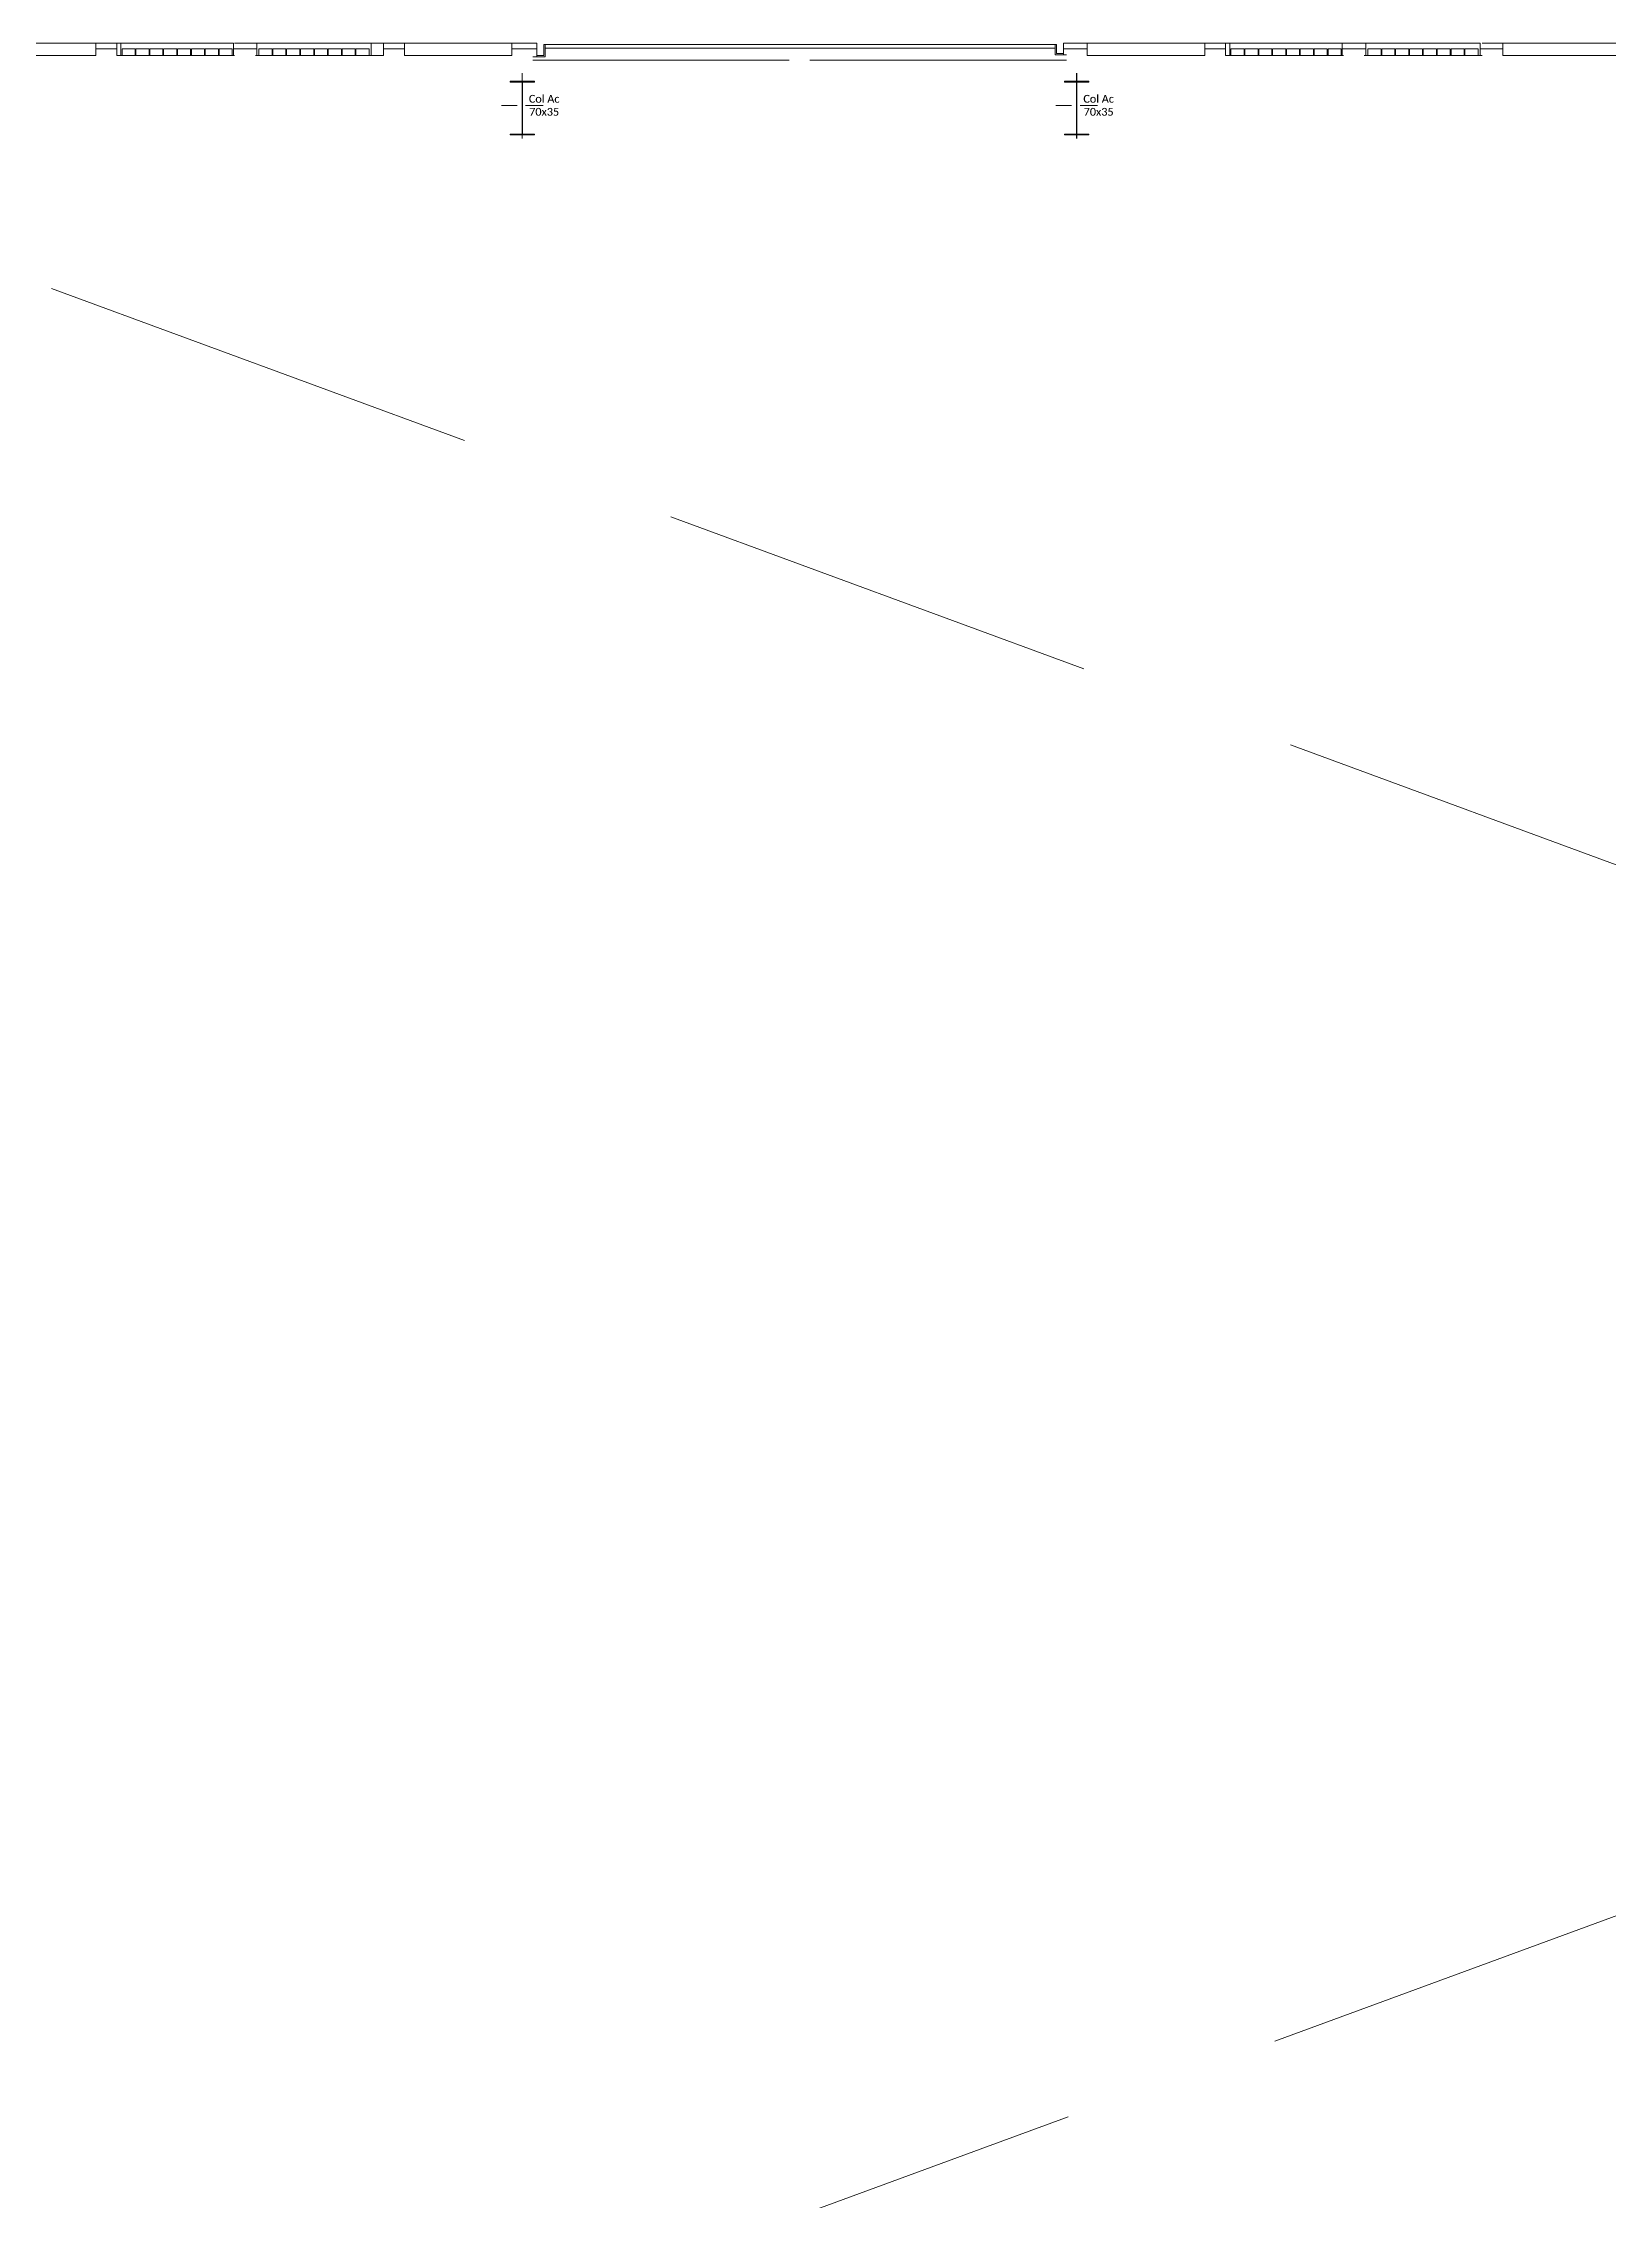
# Model space of a CAD drawing. Header units: millimetres. Extents: x 14 to 290, y 66 to 213.
# Drawn here: x 189.92 to 212.51, y 178.15 to 209.29 of the extents above; entities that cross this region are included whole.
import ezdxf

# ---------------------------------------------------------------- set-up
doc = ezdxf.new("R2010")
doc.units = ezdxf.units.MM
doc.linetypes.add('HIDDEN', pattern=[9.525, 6.35, -3.175])
doc.linetypes.add('OCASA_TODAS_r08$0$HIDDEN', pattern=[0.375, 0.25, -0.125])
for name, color, linetype, lineweight in [('OCASA_TODAS_r08$0$00-', 252, 'Continuous', 15), ('OCASA_TODAS_r08$0$CERRAMIENTO CHAPA', 252, 'Continuous', 20), ('OCASA_TODAS_r08$0$COLUMNAS ACERO', 252, 'Continuous', 20), ('OCASA_TODAS_r08$0$DESCRIP COLUMNAS', 252, 'Continuous', 20), ('OCASA_TODAS_r08$0$EJES COL FE', 252, 'Continuous', 20), ('OCASA_TODAS_r08$0$LINEA_DE_PROYECCION', 252, 'HIDDEN', 15), ('OCASA_TODAS_r08$0$MURO BLOQUE CEMENTO 18', 252, 'Continuous', 20), ('OCASA_TODAS_r08$0$MURO BLOQUE CEMENTO 8', 252, 'Continuous', 20), ('OCASA_TODAS_r08$0$MURO LADRILLO VIDRIO', 252, 'Continuous', 20)]:
    doc.layers.add(name, color=color, linetype=linetype, lineweight=lineweight)
doc.styles.add('OCASA_TODAS_r08$0$Standard', font='txt')

# ---------------------------------------------------------------- blocks, each defined once
blk = doc.blocks.new('OCASA_TODAS_r08$0$COL ACERO 75 X 50')
at = {"layer": 'OCASA_TODAS_r08$0$EJES COL FE', "color": 252, "linetype": 'OCASA_TODAS_r08$0$HIDDEN'}
for p, q in [((104.763401, -684.220664, -0.572955), (104.763401, -683.620664, -0.572955)), ((105.229249, -683.920664, -0.572955), (104.288401, -683.920664, -0.572955))]:
    blk.add_line(p, q, dxfattribs=at)
at = {"layer": 'OCASA_TODAS_r08$0$DESCRIP COLUMNAS', "insert": (104.916559, -683.868448, -0.372955), "char_height": 0.1125, "attachment_point": 1, "rotation": 270, "style": 'OCASA_TODAS_r08$0$Standard'}
blk.add_mtext_dynamic_manual_height_columns('\\pxqc;{\\fCalibri Light|b0|i0|c0|p34;Col Ac \\P70x35}', width=0.737699, gutter_width=12.5, heights=[0], dxfattribs=at)
blk = doc.blocks.new('OCASA_TODAS_r08$0$Columna nave 1')
at = {"layer": 'OCASA_TODAS_r08$0$00-', "color": 4}
for points in [[(-175, 374.798322), (175, 374.798322), (175, 387.498322), (-175, 387.498322)], [(-3.2, -374.801678), (3.2, -374.801678), (3.2, 374.798322), (-3.2, 374.798322)], [(-175, -387.498322), (175, -387.498322), (175, -374.798322), (-175, -374.798322)]]:
    blk.add_lwpolyline(points, close=True, dxfattribs=at)

msp = doc.modelspace()

# ---------------------------------------------------------------- linework, layer by layer
at = {"layer": 'OCASA_TODAS_r08$0$CERRAMIENTO CHAPA'}
for p, q in [((197.138, 209.272), (204.538, 209.272)), ((196.979, 209.045), (200.678, 209.045)), ((197.158, 209.222), (204.518, 209.222)), ((200.978, 209.045), (204.679, 209.045))]:
    msp.add_line(p, q, dxfattribs=at)
for points in [[(197.158, 209.272), (197.158, 209.095), (197.038, 209.095)], [(197.138, 209.272), (197.138, 209.115), (197.038, 209.115)], [(204.518, 209.272), (204.518, 209.123), (204.638, 209.123)], [(204.538, 209.272), (204.538, 209.143), (204.638, 209.143)]]:
    msp.add_lwpolyline(points, dxfattribs=at)
at = {"layer": 'OCASA_TODAS_r08$0$LINEA_DE_PROYECCION'}
for p, q in [((181.098, 209.045), (284.552, 170.924)), ((285.186, 208.895), (181.205, 170.744))]:
    msp.add_line(p, q, dxfattribs=at)
at = {"layer": 'OCASA_TODAS_r08$0$MURO BLOQUE CEMENTO 18'}
for p, q in [((194.648, 209.112), (194.648, 209.292)), ((207.038, 209.112), (207.038, 209.292)), ((192.66, 209.112), (192.678, 209.112)), ((193, 209.112), (192.978, 209.112)), ((204.638, 209.212), (204.638, 209.123)), ((204.638, 209.123), (204.679, 209.123)), ((209, 209.112), (208.978, 209.112)), ((210.648, 209.112), (210.678, 209.112))]:
    msp.add_line(p, q, dxfattribs=at)
for points in [[(188.979, 209.292), (188.979, 209.112), (190.677, 209.112), (190.677, 209.292), (188.985, 209.292)], [(190.978, 209.112), (192.66, 209.112), (192.66, 209.292), (190.978, 209.292)], [(190.978, 209.292), (190.978, 209.112)], [(191.038, 209.292), (191.038, 209.112)], [(193, 209.292), (193, 209.112), (194.828, 209.112), (194.828, 209.292), (193, 209.292)], [(195.128, 209.292), (195.128, 209.112), (196.678, 209.112), (196.678, 209.292), (194.977, 209.292)], [(204.978, 209.292), (204.978, 209.112), (206.677, 209.112), (206.677, 209.292), (204.978, 209.292)], [(206.977, 209.292), (206.977, 209.112), (208.66, 209.112), (208.66, 209.292), (206.977, 209.292)], [(209, 209.292), (209, 209.112), (210.648, 209.112), (210.648, 209.292), (208.978, 209.292)], [(210.977, 209.292), (210.977, 209.112), (212.678, 209.112), (212.678, 209.292), (210.977, 209.292)]]:
    msp.add_lwpolyline(points, dxfattribs=at)
at = {"layer": 'OCASA_TODAS_r08$0$MURO BLOQUE CEMENTO 8'}
for p, q in [((208.66, 209.112), (208.66, 209.292)), ((197.038, 209.095), (196.979, 209.095)), ((197.038, 209.212), (197.038, 209.095)), ((208.66, 209.112), (208.678, 209.112))]:
    msp.add_line(p, q, dxfattribs=at)
for points in [[(190.677, 209.292), (190.677, 209.212), (190.978, 209.212), (190.978, 209.292), (190.677, 209.292)], [(192.66, 209.292), (192.66, 209.212), (193, 209.212), (193, 209.292), (192.678, 209.292)], [(194.828, 209.292), (194.828, 209.212), (195.128, 209.212), (195.128, 209.292), (194.828, 209.292)], [(196.678, 209.292), (196.678, 209.212), (197.038, 209.212), (197.038, 209.292), (196.678, 209.292)], [(204.638, 209.292), (204.638, 209.212), (204.978, 209.212), (204.978, 209.292), (204.638, 209.292)], [(206.677, 209.292), (206.677, 209.212), (206.977, 209.212), (206.977, 209.292), (206.677, 209.292)], [(208.66, 209.292), (208.66, 209.212), (209, 209.212), (209, 209.292), (208.66, 209.292)], [(210.648, 209.292), (210.648, 209.212), (210.977, 209.212), (210.977, 209.292), (210.677, 209.292)]]:
    msp.add_lwpolyline(points, dxfattribs=at)
at = {"layer": 'OCASA_TODAS_r08$0$MURO LADRILLO VIDRIO'}
for points in [[(191.054, 209.212), (191.244, 209.212), (191.244, 209.112), (191.054, 209.112)], [(191.254, 209.212), (191.444, 209.212), (191.444, 209.112), (191.254, 209.112)], [(191.454, 209.212), (191.644, 209.212), (191.644, 209.112), (191.454, 209.112)], [(191.654, 209.212), (191.844, 209.212), (191.844, 209.112), (191.654, 209.112)], [(191.854, 209.212), (192.044, 209.212), (192.044, 209.112), (191.854, 209.112)], [(192.054, 209.212), (192.244, 209.212), (192.244, 209.112), (192.054, 209.112)], [(192.254, 209.212), (192.444, 209.212), (192.444, 209.112), (192.254, 209.112)], [(192.454, 209.212), (192.644, 209.212), (192.644, 209.112), (192.454, 209.112)], [(193.219, 209.212), (193.029, 209.212), (193.029, 209.112), (193.219, 209.112)], [(193.419, 209.212), (193.229, 209.212), (193.229, 209.112), (193.419, 209.112)], [(193.619, 209.212), (193.429, 209.212), (193.429, 209.112), (193.619, 209.112)], [(193.819, 209.212), (193.629, 209.212), (193.629, 209.112), (193.819, 209.112)], [(194.019, 209.212), (193.829, 209.212), (193.829, 209.112), (194.019, 209.112)], [(194.219, 209.212), (194.029, 209.212), (194.029, 209.112), (194.219, 209.112)], [(194.419, 209.212), (194.229, 209.212), (194.229, 209.112), (194.419, 209.112)], [(194.619, 209.212), (194.429, 209.212), (194.429, 209.112), (194.619, 209.112)], [(207.054, 209.212), (207.244, 209.212), (207.244, 209.112), (207.054, 209.112)], [(207.254, 209.212), (207.444, 209.212), (207.444, 209.112), (207.254, 209.112)], [(207.454, 209.212), (207.644, 209.212), (207.644, 209.112), (207.454, 209.112)], [(207.654, 209.212), (207.844, 209.212), (207.844, 209.112), (207.654, 209.112)], [(207.854, 209.212), (208.044, 209.212), (208.044, 209.112), (207.854, 209.112)], [(208.054, 209.212), (208.244, 209.212), (208.244, 209.112), (208.054, 209.112)], [(208.254, 209.212), (208.444, 209.212), (208.444, 209.112), (208.254, 209.112)], [(208.454, 209.212), (208.644, 209.212), (208.644, 209.112), (208.454, 209.112)], [(209.219, 209.212), (209.029, 209.212), (209.029, 209.112), (209.219, 209.112)], [(209.419, 209.212), (209.229, 209.212), (209.229, 209.112), (209.419, 209.112)], [(209.619, 209.212), (209.429, 209.212), (209.429, 209.112), (209.619, 209.112)], [(209.819, 209.212), (209.629, 209.212), (209.629, 209.112), (209.819, 209.112)], [(210.019, 209.212), (209.829, 209.212), (209.829, 209.112), (210.019, 209.112)], [(210.219, 209.212), (210.029, 209.212), (210.029, 209.112), (210.219, 209.112)], [(210.419, 209.212), (210.229, 209.212), (210.229, 209.112), (210.419, 209.112)], [(210.619, 209.212), (210.429, 209.212), (210.429, 209.112), (210.619, 209.112)]]:
    msp.add_lwpolyline(points, close=True, dxfattribs=at)

# ---------------------------------------------------------------- block references
at = {"layer": 'OCASA_TODAS_r08$0$00-', "xscale": 0.001, "yscale": 0.001, "zscale": 0.001}
for p in [(196.828, 208.355, 0), (204.828, 208.355, 0)]:
    msp.add_blockref('OCASA_TODAS_r08$0$Columna nave 1', p, dxfattribs=at)
at = {"layer": 'OCASA_TODAS_r08$0$COLUMNAS ACERO', "rotation": 90}
for p in [(-487.092, 103.629, 0.573), (-487.093, 103.629, 0.573), (-479.092, 103.629, 0.573), (-479.093, 103.629, 0.573)]:
    msp.add_blockref('OCASA_TODAS_r08$0$COL ACERO 75 X 50', p, dxfattribs=at)

doc.saveas('drawing.dxf')
